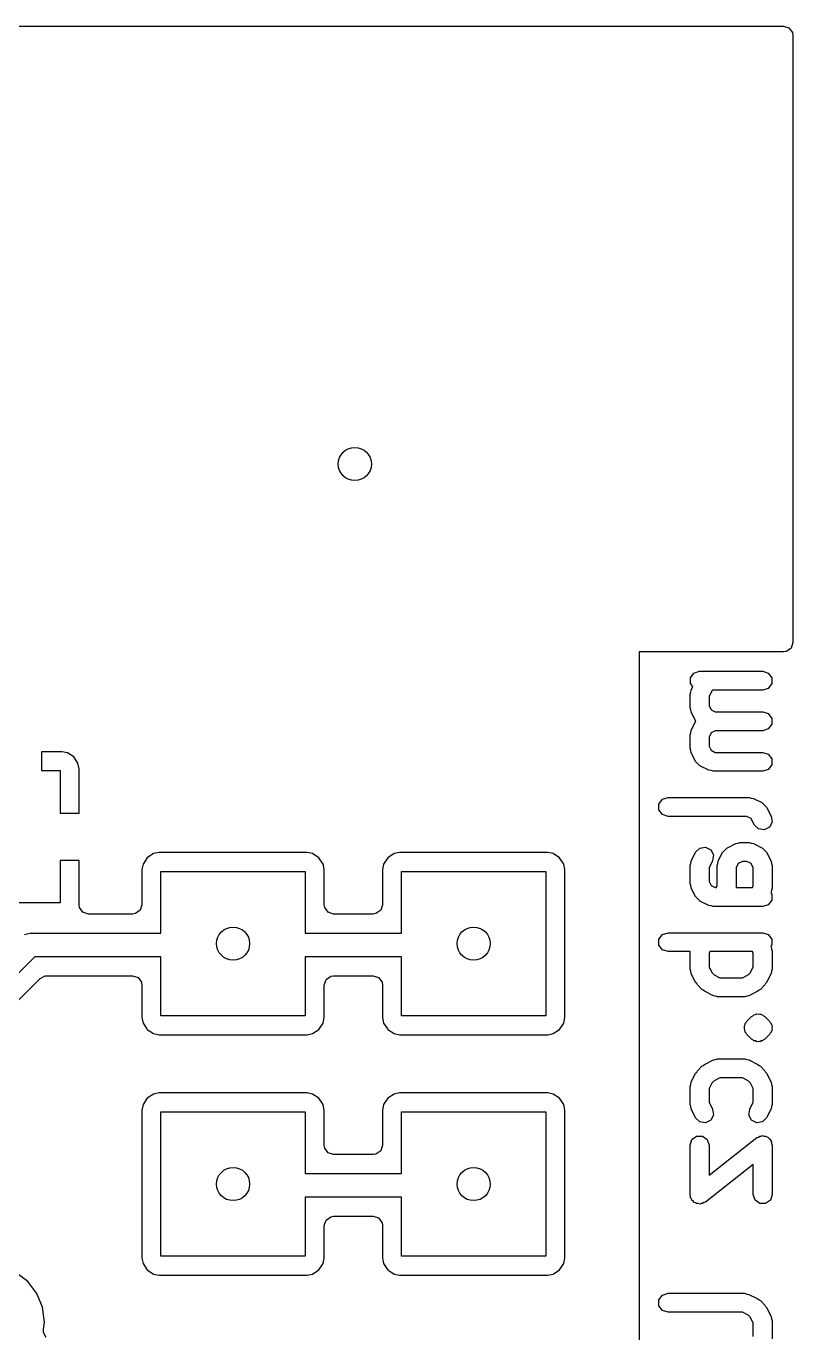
# Model space of a CAD drawing. Extents: x -0.18 to 1.38, y -0.18 to 0.98.
# Drawn here: x 1.063 to 1.382, y 0.439 to 0.982 of the extents above; entities that cross this region are included whole.
import ezdxf

# ---------------------------------------------------------------- set-up
doc = ezdxf.new("R2010")
doc.units = 0
doc.header["$MEASUREMENT"] = 0
doc.layers.add('BLACK', color=7, linetype='CONTINUOUS')

msp = doc.modelspace()

# ---------------------------------------------------------------- linework, layer by layer
at = {"layer": 'BLACK', "linetype": 'CONTINUOUS'}
for p, q in [((-0.17821, 0.98211), (1.37821, 0.98211)), ((1.37821, 0.98211), (1.3805, 0.98136)), ((1.3805, 0.98136), (1.38192, 0.97941)), ((1.38192, 0.97941), (1.38211, 0.97821)), ((1.38211, 0.97821), (1.38211, 0.72577)), ((1.38136, 0.72348), (1.37941, 0.72206)), ((1.38211, 0.72577), (1.38136, 0.72348)), ((1.37821, 0.72187), (1.31817, 0.72187)), ((1.31817, 0.72187), (1.31817, 0.07375)), ((1.37941, 0.72206), (1.37821, 0.72187)), ((1.33958, 0.7111), (1.34101, 0.71307)), ((1.34101, 0.71307), (1.34333, 0.71383)), ((1.34333, 0.71383), (1.36958, 0.71383)), ((1.36958, 0.71383), (1.37189, 0.71307)), ((1.37189, 0.71307), (1.37332, 0.7111)), ((1.33958, 0.70867), (1.33958, 0.7111)), ((1.3405, 0.70741), (1.33958, 0.70867)), ((1.33981, 0.70602), (1.3405, 0.70741)), ((1.37189, 0.7067), (1.36958, 0.70595)), ((1.37332, 0.70867), (1.37189, 0.7067)), ((1.37332, 0.7111), (1.37332, 0.70867)), ((1.33939, 0.70426), (1.33967, 0.70513)), ((1.33939, 0.69864), (1.33939, 0.70426)), ((1.33967, 0.70513), (1.33981, 0.70602)), ((1.34844, 0.70568), (1.34727, 0.70333)), ((1.34727, 0.70333), (1.34727, 0.69957)), ((1.34871, 0.70595), (1.34844, 0.70568)), ((1.36958, 0.70595), (1.34871, 0.70595)), ((1.33967, 0.69778), (1.33939, 0.69864)), ((1.33981, 0.69688), (1.33967, 0.69778)), ((1.34168, 0.69313), (1.33981, 0.69688)), ((1.34727, 0.69957), (1.34814, 0.69782)), ((1.34814, 0.69782), (1.34988, 0.69695)), ((1.34988, 0.69695), (1.36958, 0.69695)), ((1.36958, 0.69695), (1.37189, 0.6962)), ((1.37189, 0.6962), (1.37332, 0.69423)), ((1.33981, 0.68915), (1.34168, 0.6929)), ((1.3417, 0.69311), (1.34168, 0.69313)), ((1.34168, 0.6929), (1.3417, 0.69292)), ((1.34171, 0.69307), (1.3417, 0.69311)), ((1.3417, 0.69292), (1.34171, 0.69295)), ((1.34177, 0.69302), (1.34171, 0.69307)), ((1.34171, 0.69295), (1.34177, 0.69302)), ((1.37332, 0.6918), (1.37189, 0.68983)), ((1.37332, 0.69423), (1.37332, 0.6918)), ((1.33939, 0.68739), (1.33967, 0.68825)), ((1.33939, 0.68177), (1.33939, 0.68739)), ((1.33967, 0.68825), (1.33981, 0.68915)), ((1.34814, 0.6882), (1.34727, 0.68646)), ((1.34727, 0.68646), (1.34727, 0.6827)), ((1.34988, 0.68908), (1.34814, 0.6882)), ((1.36958, 0.68908), (1.34988, 0.68908)), ((1.37189, 0.68983), (1.36958, 0.68908)), ((1.06984, 0.68037), (1.06984, 0.6725)), ((1.07828, 0.68037), (1.06984, 0.68037)), ((1.06984, 0.68037), (1.06984, 0.68037)), ((1.08057, 0.67992), (1.07828, 0.68037)), ((1.08318, 0.67818), (1.08057, 0.67992)), ((1.33967, 0.6809), (1.33939, 0.68177)), ((1.33981, 0.68), (1.33967, 0.6809)), ((1.34168, 0.67626), (1.33981, 0.68)), ((1.34727, 0.6827), (1.34814, 0.68095)), ((1.34814, 0.68095), (1.34988, 0.68008)), ((1.34988, 0.68008), (1.36958, 0.68008)), ((1.36958, 0.68008), (1.37189, 0.67933)), ((1.37189, 0.67933), (1.37332, 0.67736)), ((1.08492, 0.67557), (1.08318, 0.67818)), ((1.08318, 0.67818), (1.08318, 0.67818)), ((1.08537, 0.67328), (1.08492, 0.67557)), ((1.3417, 0.67623), (1.34168, 0.67626)), ((1.34171, 0.6762), (1.3417, 0.67623)), ((1.34256, 0.67537), (1.34171, 0.6762)), ((1.34339, 0.67452), (1.34256, 0.67537)), ((1.34342, 0.67452), (1.34339, 0.67452)), ((1.34344, 0.67449), (1.34342, 0.67452)), ((1.34719, 0.67262), (1.34344, 0.67449)), ((1.37332, 0.67492), (1.37189, 0.67296)), ((1.37332, 0.67736), (1.37332, 0.67492)), ((1.06984, 0.6725), (1.0775, 0.6725)), ((1.0775, 0.6725), (1.0775, 0.65484)), ((1.08537, 0.65484), (1.08537, 0.67328)), ((1.08537, 0.67328), (1.08537, 0.67328)), ((1.34809, 0.67248), (1.34719, 0.67262)), ((1.34895, 0.67221), (1.34809, 0.67248)), ((1.36958, 0.67221), (1.34895, 0.67221)), ((1.37189, 0.67296), (1.36958, 0.67221)), ((1.32646, 0.65861), (1.32789, 0.66058)), ((1.32646, 0.65618), (1.32646, 0.65861)), ((1.32789, 0.66058), (1.33021, 0.66133)), ((1.33021, 0.66133), (1.36395, 0.66133)), ((1.36395, 0.66133), (1.36481, 0.66105)), ((1.36481, 0.66105), (1.36571, 0.66092)), ((1.36571, 0.66092), (1.36946, 0.65904)), ((1.36946, 0.65904), (1.36948, 0.65902)), ((1.36948, 0.65902), (1.36951, 0.65901)), ((1.36951, 0.65901), (1.37035, 0.65817)), ((1.37035, 0.65817), (1.3712, 0.65733)), ((1.0775, 0.65484), (1.08537, 0.65484)), ((1.08537, 0.65484), (1.08537, 0.65484)), ((1.32789, 0.65421), (1.32646, 0.65618)), ((1.33021, 0.65346), (1.32789, 0.65421)), ((1.36302, 0.65346), (1.33021, 0.65346)), ((1.36477, 0.65258), (1.36302, 0.65346)), ((1.36605, 0.65001), (1.36477, 0.65258)), ((1.3712, 0.65733), (1.3712, 0.6573)), ((1.3712, 0.6573), (1.37122, 0.65728)), ((1.37122, 0.65728), (1.3731, 0.65353)), ((1.3731, 0.65353), (1.37346, 0.65112)), ((1.36776, 0.64828), (1.36605, 0.65001)), ((1.37016, 0.64788), (1.36776, 0.64828)), ((1.37234, 0.64897), (1.37016, 0.64788)), ((1.37346, 0.65112), (1.37234, 0.64897)), ((1.35469, 0.64029), (1.35844, 0.64217)), ((1.35844, 0.64217), (1.35934, 0.6423)), ((1.35934, 0.6423), (1.3602, 0.64258)), ((1.3602, 0.64258), (1.36395, 0.64258)), ((1.36395, 0.64258), (1.36481, 0.6423)), ((1.36481, 0.6423), (1.36571, 0.64217)), ((1.36571, 0.64217), (1.36946, 0.64029)), ((1.11372, 0.63624), (1.11197, 0.63363)), ((1.11633, 0.63799), (1.11372, 0.63624)), ((1.11372, 0.63624), (1.11372, 0.63624)), ((1.11863, 0.63845), (1.11633, 0.63799)), ((1.11633, 0.63799), (1.11633, 0.63799)), ((1.18019, 0.63845), (1.11863, 0.63845)), ((1.11863, 0.63845), (1.11863, 0.63845)), ((1.11863, 0.63845), (1.11863, 0.63845)), ((1.18249, 0.63799), (1.18019, 0.63845)), ((1.18019, 0.63845), (1.18019, 0.63845)), ((1.1851, 0.63624), (1.18249, 0.63799)), ((1.18249, 0.63799), (1.18249, 0.63799)), ((1.18249, 0.63799), (1.18249, 0.63799)), ((1.18249, 0.63799), (1.18249, 0.63799)), ((1.18685, 0.63363), (1.1851, 0.63624)), ((1.1851, 0.63624), (1.1851, 0.63624)), ((1.21372, 0.63624), (1.21197, 0.63363)), ((1.21633, 0.63799), (1.21372, 0.63624)), ((1.21372, 0.63624), (1.21372, 0.63624)), ((1.21863, 0.63845), (1.21633, 0.63799)), ((1.21633, 0.63799), (1.21633, 0.63799)), ((1.28019, 0.63845), (1.21863, 0.63845)), ((1.21863, 0.63845), (1.21863, 0.63845)), ((1.21863, 0.63845), (1.21863, 0.63845)), ((1.28249, 0.63799), (1.28019, 0.63845)), ((1.28019, 0.63845), (1.28019, 0.63845)), ((1.2851, 0.63624), (1.28249, 0.63799)), ((1.28249, 0.63799), (1.28249, 0.63799)), ((1.28249, 0.63799), (1.28249, 0.63799)), ((1.28249, 0.63799), (1.28249, 0.63799)), ((1.28685, 0.63363), (1.2851, 0.63624)), ((1.2851, 0.63624), (1.2851, 0.63624)), ((1.33981, 0.63478), (1.34168, 0.63853)), ((1.34168, 0.63853), (1.34339, 0.64027)), ((1.34339, 0.64027), (1.34579, 0.64067)), ((1.34579, 0.64067), (1.34797, 0.63958)), ((1.34797, 0.63958), (1.34909, 0.63742)), ((1.34909, 0.63742), (1.34872, 0.63501)), ((1.35106, 0.63478), (1.35293, 0.63853)), ((1.35293, 0.63853), (1.35295, 0.63855)), ((1.35295, 0.63855), (1.35296, 0.63859)), ((1.35296, 0.63859), (1.3538, 0.63942)), ((1.3538, 0.63942), (1.35464, 0.64027)), ((1.35464, 0.64027), (1.35467, 0.64027)), ((1.35467, 0.64027), (1.35469, 0.64029)), ((1.36946, 0.64029), (1.36948, 0.64027)), ((1.36948, 0.64027), (1.36951, 0.64027)), ((1.36951, 0.64027), (1.37035, 0.63942)), ((1.37035, 0.63942), (1.3712, 0.63859)), ((1.3712, 0.63859), (1.3712, 0.63855)), ((1.3712, 0.63855), (1.37122, 0.63853)), ((1.37122, 0.63853), (1.3731, 0.63478)), ((1.08537, 0.63516), (1.0775, 0.63516)), ((1.0775, 0.63516), (1.0775, 0.6175)), ((1.08537, 0.61671), (1.08537, 0.63516)), ((1.11197, 0.63363), (1.11152, 0.63133)), ((1.11152, 0.63133), (1.11152, 0.63133)), ((1.11152, 0.63133), (1.11152, 0.61671)), ((1.11197, 0.63363), (1.11197, 0.63363)), ((1.11941, 0.60492), (1.11941, 0.63055)), ((1.11941, 0.63055), (1.17941, 0.63055)), ((1.17941, 0.63055), (1.17941, 0.60492)), ((1.18694, 0.63314), (1.18685, 0.63363)), ((1.1873, 0.63133), (1.18694, 0.63314)), ((1.1873, 0.61671), (1.1873, 0.63133)), ((1.1873, 0.63133), (1.1873, 0.63133)), ((1.21197, 0.63363), (1.21152, 0.63133)), ((1.21152, 0.63133), (1.21152, 0.63133)), ((1.21152, 0.63133), (1.21152, 0.61671)), ((1.21197, 0.63363), (1.21197, 0.63363)), ((1.21941, 0.60492), (1.21941, 0.63055)), ((1.21941, 0.63055), (1.27941, 0.63055)), ((1.27941, 0.63055), (1.27941, 0.57055)), ((1.2873, 0.63133), (1.28685, 0.63363)), ((1.2873, 0.56977), (1.2873, 0.63133)), ((1.33939, 0.63302), (1.33967, 0.63389)), ((1.33939, 0.62552), (1.33939, 0.63302)), ((1.33967, 0.63389), (1.33981, 0.63478)), ((1.34872, 0.63501), (1.34727, 0.63209)), ((1.34727, 0.63209), (1.34727, 0.62645)), ((1.35064, 0.63302), (1.35092, 0.63389)), ((1.35064, 0.62458), (1.35064, 0.63302)), ((1.35092, 0.63389), (1.35106, 0.63478)), ((1.35939, 0.63384), (1.35851, 0.63209)), ((1.35851, 0.63209), (1.35851, 0.62384)), ((1.36113, 0.63471), (1.35939, 0.63384)), ((1.36302, 0.63471), (1.36113, 0.63471)), ((1.36477, 0.63384), (1.36302, 0.63471)), ((1.36564, 0.63209), (1.36477, 0.63384)), ((1.36564, 0.62458), (1.36564, 0.63209)), ((1.3731, 0.63478), (1.37323, 0.63389)), ((1.37323, 0.63389), (1.37351, 0.63302)), ((1.37351, 0.63302), (1.37351, 0.62365)), ((1.33967, 0.62466), (1.33939, 0.62552)), ((1.34727, 0.62645), (1.34814, 0.62471)), ((1.33981, 0.62376), (1.33967, 0.62466)), ((1.34168, 0.62001), (1.33981, 0.62376)), ((1.3417, 0.61999), (1.34168, 0.62001)), ((1.34171, 0.61996), (1.3417, 0.61999)), ((1.34256, 0.61913), (1.34171, 0.61996)), ((1.34814, 0.62471), (1.34988, 0.62384)), ((1.34988, 0.62384), (1.35027, 0.62384)), ((1.35027, 0.62384), (1.35064, 0.62458)), ((1.35851, 0.62384), (1.36527, 0.62384)), ((1.36527, 0.62384), (1.36564, 0.62458)), ((1.3731, 0.62189), (1.37296, 0.62161)), ((1.37296, 0.62161), (1.37332, 0.62111)), ((1.37323, 0.62279), (1.3731, 0.62189)), ((1.37351, 0.62365), (1.37323, 0.62279)), ((1.37332, 0.62111), (1.37332, 0.61868)), ((1.0775, 0.6175), (1.0425, 0.6175)), ((1.08556, 0.61551), (1.08537, 0.61671)), ((1.08698, 0.61356), (1.08556, 0.61551)), ((1.11077, 0.61442), (1.10882, 0.61301)), ((1.11152, 0.61671), (1.11077, 0.61442)), ((1.18749, 0.61551), (1.1873, 0.61671)), ((1.18891, 0.61356), (1.18749, 0.61551)), ((1.21077, 0.61442), (1.20882, 0.61301)), ((1.21152, 0.61671), (1.21077, 0.61442)), ((1.34339, 0.61828), (1.34256, 0.61913)), ((1.34342, 0.61827), (1.34339, 0.61828)), ((1.34344, 0.61825), (1.34342, 0.61827)), ((1.34719, 0.61638), (1.34344, 0.61825)), ((1.34809, 0.61624), (1.34719, 0.61638)), ((1.34895, 0.61596), (1.34809, 0.61624)), ((1.36958, 0.61596), (1.34895, 0.61596)), ((1.37189, 0.61671), (1.36958, 0.61596)), ((1.37332, 0.61868), (1.37189, 0.61671)), ((1.08927, 0.61281), (1.08698, 0.61356)), ((1.10762, 0.61281), (1.08927, 0.61281)), ((1.10882, 0.61301), (1.10762, 0.61281)), ((1.1912, 0.61281), (1.18891, 0.61356)), ((1.20762, 0.61281), (1.1912, 0.61281)), ((1.20882, 0.61301), (1.20762, 0.61281)), ((1.06264, 0.60432), (1.06383, 0.60458)), ((1.06383, 0.60458), (1.065, 0.60492)), ((1.065, 0.60492), (1.11941, 0.60492)), ((1.17941, 0.60492), (1.21941, 0.60492)), ((1.32646, 0.60237), (1.32789, 0.60434)), ((1.32789, 0.60434), (1.33021, 0.60509)), ((1.33021, 0.60509), (1.36958, 0.60509)), ((1.36958, 0.60509), (1.37189, 0.60434)), ((1.37189, 0.60434), (1.37332, 0.60237)), ((1.32646, 0.59993), (1.32646, 0.60237)), ((1.32789, 0.59797), (1.32646, 0.59993)), ((1.33021, 0.59721), (1.32789, 0.59797)), ((1.37332, 0.59993), (1.37296, 0.59944)), ((1.37296, 0.59944), (1.3731, 0.59916)), ((1.3731, 0.59916), (1.37323, 0.59827)), ((1.37323, 0.59827), (1.37351, 0.5974)), ((1.37332, 0.60237), (1.37332, 0.59993)), ((1.06704, 0.59508), (0.93817, 0.4662)), ((1.11941, 0.59508), (1.06704, 0.59508)), ((1.11941, 0.57055), (1.11941, 0.59508)), ((1.21941, 0.59508), (1.17941, 0.59508)), ((1.17941, 0.59508), (1.17941, 0.57055)), ((1.21941, 0.57055), (1.21941, 0.59508)), ((1.33939, 0.59721), (1.33021, 0.59721)), ((1.33939, 0.5899), (1.33939, 0.59721)), ((1.34764, 0.59721), (1.34727, 0.59647)), ((1.34727, 0.59647), (1.34727, 0.59083)), ((1.36527, 0.59721), (1.34764, 0.59721)), ((1.36564, 0.59647), (1.36527, 0.59721)), ((1.36564, 0.59083), (1.36564, 0.59647)), ((1.37351, 0.5974), (1.37351, 0.5899)), ((1.06917, 0.58604), (1.07131, 0.58714)), ((1.07131, 0.58714), (1.07192, 0.58718)), ((1.07192, 0.58718), (1.10762, 0.58718)), ((1.10762, 0.58718), (1.10991, 0.58644)), ((1.18805, 0.58558), (1.19, 0.58699)), ((1.19, 0.58699), (1.1912, 0.58718)), ((1.1912, 0.58718), (1.20762, 0.58718)), ((1.20762, 0.58718), (1.20991, 0.58644)), ((1.33967, 0.58904), (1.33939, 0.5899)), ((1.33981, 0.58814), (1.33967, 0.58904)), ((1.34168, 0.58439), (1.33981, 0.58814)), ((1.34727, 0.59083), (1.34844, 0.58849)), ((1.34844, 0.58849), (1.34941, 0.58751)), ((1.34941, 0.58751), (1.35176, 0.58634)), ((1.36115, 0.58634), (1.36349, 0.58751)), ((1.36349, 0.58751), (1.36447, 0.58849)), ((1.36447, 0.58849), (1.36564, 0.59083)), ((1.3731, 0.58814), (1.37122, 0.58439)), ((1.37323, 0.58904), (1.3731, 0.58814)), ((1.37351, 0.5899), (1.37323, 0.58904)), ((0.9719, 0.48878), (1.06917, 0.58604)), ((1.10991, 0.58644), (1.11132, 0.58449)), ((1.11132, 0.58449), (1.11152, 0.58329)), ((1.11152, 0.58329), (1.11152, 0.56977)), ((1.1873, 0.58329), (1.18805, 0.58558)), ((1.1873, 0.56977), (1.1873, 0.58329)), ((1.20991, 0.58644), (1.21132, 0.58449)), ((1.21132, 0.58449), (1.21152, 0.58329)), ((1.21152, 0.58329), (1.21152, 0.56977)), ((1.34213, 0.58394), (1.34168, 0.58439)), ((1.34242, 0.58337), (1.34213, 0.58394)), ((1.34429, 0.58149), (1.34242, 0.58337)), ((1.34486, 0.5812), (1.34429, 0.58149)), ((1.35176, 0.58634), (1.36115, 0.58634)), ((1.36861, 0.58149), (1.36804, 0.5812)), ((1.37048, 0.58337), (1.36861, 0.58149)), ((1.37077, 0.58394), (1.37048, 0.58337)), ((1.37122, 0.58439), (1.37077, 0.58394)), ((1.34532, 0.58076), (1.34486, 0.5812)), ((1.34907, 0.57888), (1.34532, 0.58076)), ((1.34996, 0.57875), (1.34907, 0.57888)), ((1.35083, 0.57847), (1.34996, 0.57875)), ((1.36208, 0.57847), (1.35083, 0.57847)), ((1.36294, 0.57875), (1.36208, 0.57847)), ((1.36384, 0.57888), (1.36294, 0.57875)), ((1.36759, 0.58076), (1.36384, 0.57888)), ((1.36804, 0.5812), (1.36759, 0.58076)), ((1.36547, 0.57047), (1.36591, 0.57091)), ((1.36591, 0.57091), (1.36653, 0.57101)), ((1.36653, 0.57101), (1.36708, 0.57129)), ((1.36708, 0.57129), (1.3677, 0.5712)), ((1.3677, 0.5712), (1.36832, 0.57129)), ((1.36832, 0.57129), (1.36887, 0.57101)), ((1.36887, 0.57101), (1.36949, 0.57091)), ((1.36949, 0.57091), (1.36993, 0.57047)), ((1.11152, 0.56977), (1.11152, 0.56977)), ((1.11152, 0.56977), (1.11197, 0.56747)), ((1.11197, 0.56747), (1.11197, 0.56747)), ((1.11197, 0.56747), (1.11356, 0.5651)), ((1.17941, 0.57055), (1.11941, 0.57055)), ((1.1851, 0.56486), (1.18685, 0.56747)), ((1.18685, 0.56747), (1.1873, 0.56977)), ((1.21152, 0.56977), (1.21152, 0.56977)), ((1.21152, 0.56977), (1.21197, 0.56747)), ((1.21197, 0.56747), (1.21197, 0.56747)), ((1.21197, 0.56747), (1.21356, 0.5651)), ((1.27941, 0.57055), (1.21941, 0.57055)), ((1.2851, 0.56486), (1.28685, 0.56747)), ((1.28685, 0.56747), (1.2873, 0.56977)), ((1.36194, 0.56615), (1.36208, 0.56643)), ((1.36203, 0.56553), (1.36194, 0.56615)), ((1.36194, 0.56491), (1.36203, 0.56553)), ((1.36208, 0.56675), (1.36227, 0.567)), ((1.36208, 0.56643), (1.36208, 0.56675)), ((1.36227, 0.567), (1.36232, 0.56732)), ((1.36232, 0.56732), (1.36276, 0.56776)), ((1.36276, 0.56776), (1.36304, 0.56831)), ((1.36304, 0.56831), (1.36492, 0.57019)), ((1.36492, 0.57019), (1.36547, 0.57047)), ((1.36993, 0.57047), (1.37048, 0.57019)), ((1.37048, 0.57019), (1.37236, 0.56831)), ((1.37236, 0.56831), (1.37264, 0.56776)), ((1.37264, 0.56776), (1.37308, 0.56732)), ((1.37308, 0.56732), (1.37313, 0.567)), ((1.37313, 0.567), (1.37332, 0.56675)), ((1.37332, 0.56675), (1.37332, 0.56643)), ((1.37332, 0.56643), (1.37346, 0.56615)), ((1.37346, 0.56615), (1.37337, 0.56553)), ((1.37337, 0.56553), (1.37346, 0.56491)), ((1.11356, 0.5651), (1.11372, 0.56486)), ((1.11372, 0.56486), (1.11633, 0.56312)), ((1.11633, 0.56312), (1.11808, 0.56277)), ((1.11808, 0.56277), (1.11863, 0.56266)), ((1.11863, 0.56266), (1.11863, 0.56266)), ((1.11863, 0.56266), (1.11863, 0.56266)), ((1.11863, 0.56266), (1.11863, 0.56266)), ((1.11863, 0.56266), (1.18019, 0.56266)), ((1.18019, 0.56266), (1.18249, 0.56312)), ((1.18019, 0.56266), (1.18019, 0.56266)), ((1.18249, 0.56312), (1.1851, 0.56486)), ((1.21356, 0.5651), (1.21372, 0.56486)), ((1.21372, 0.56486), (1.21633, 0.56312)), ((1.21633, 0.56312), (1.21808, 0.56277)), ((1.21808, 0.56277), (1.21863, 0.56266)), ((1.21863, 0.56266), (1.21863, 0.56266)), ((1.21863, 0.56266), (1.21863, 0.56266)), ((1.21863, 0.56266), (1.21863, 0.56266)), ((1.21863, 0.56266), (1.28019, 0.56266)), ((1.28019, 0.56266), (1.28249, 0.56312)), ((1.28019, 0.56266), (1.28019, 0.56266)), ((1.28249, 0.56312), (1.2851, 0.56486)), ((1.36208, 0.56463), (1.36194, 0.56491)), ((1.36208, 0.56431), (1.36208, 0.56463)), ((1.36227, 0.56406), (1.36208, 0.56431)), ((1.36232, 0.56374), (1.36227, 0.56406)), ((1.36276, 0.5633), (1.36232, 0.56374)), ((1.36304, 0.56275), (1.36276, 0.5633)), ((1.36492, 0.56087), (1.36304, 0.56275)), ((1.36547, 0.56059), (1.36492, 0.56087)), ((1.36591, 0.56015), (1.36547, 0.56059)), ((1.36653, 0.56005), (1.36591, 0.56015)), ((1.36708, 0.55977), (1.36653, 0.56005)), ((1.3677, 0.55986), (1.36708, 0.55977)), ((1.36832, 0.55977), (1.3677, 0.55986)), ((1.36887, 0.56005), (1.36832, 0.55977)), ((1.36949, 0.56015), (1.36887, 0.56005)), ((1.36993, 0.56059), (1.36949, 0.56015)), ((1.37048, 0.56087), (1.36993, 0.56059)), ((1.37236, 0.56275), (1.37048, 0.56087)), ((1.37264, 0.5633), (1.37236, 0.56275)), ((1.37308, 0.56374), (1.37264, 0.5633)), ((1.37313, 0.56406), (1.37308, 0.56374)), ((1.37332, 0.56431), (1.37313, 0.56406)), ((1.37346, 0.56491), (1.37332, 0.56463)), ((1.37332, 0.56463), (1.37332, 0.56431)), ((1.34242, 0.54769), (1.34429, 0.54957)), ((1.34429, 0.54957), (1.34486, 0.54986)), ((1.34486, 0.54986), (1.34532, 0.5503)), ((1.34532, 0.5503), (1.34907, 0.55218)), ((1.34907, 0.55218), (1.34996, 0.55231)), ((1.34996, 0.55231), (1.35083, 0.55259)), ((1.35083, 0.55259), (1.36208, 0.55259)), ((1.36208, 0.55259), (1.36294, 0.55231)), ((1.36294, 0.55231), (1.36384, 0.55218)), ((1.36384, 0.55218), (1.36759, 0.5503)), ((1.36759, 0.5503), (1.36804, 0.54986)), ((1.36804, 0.54986), (1.36861, 0.54957)), ((1.36861, 0.54957), (1.37048, 0.54769)), ((1.33981, 0.54292), (1.34168, 0.54667)), ((1.34168, 0.54667), (1.34213, 0.54712)), ((1.34213, 0.54712), (1.34242, 0.54769)), ((1.34941, 0.54355), (1.34844, 0.54258)), ((1.35176, 0.54472), (1.34941, 0.54355)), ((1.36115, 0.54472), (1.35176, 0.54472)), ((1.36349, 0.54355), (1.36115, 0.54472)), ((1.36447, 0.54258), (1.36349, 0.54355)), ((1.37048, 0.54769), (1.37077, 0.54712)), ((1.37077, 0.54712), (1.37122, 0.54667)), ((1.37122, 0.54667), (1.3731, 0.54292)), ((1.11863, 0.53844), (1.11633, 0.53799)), ((1.18019, 0.53844), (1.11863, 0.53844)), ((1.11863, 0.53844), (1.11863, 0.53844)), ((1.11863, 0.53844), (1.11863, 0.53844)), ((1.18249, 0.53799), (1.18019, 0.53844)), ((1.18019, 0.53844), (1.18019, 0.53844)), ((1.21863, 0.53844), (1.21633, 0.53799)), ((1.28019, 0.53844), (1.21863, 0.53844)), ((1.21863, 0.53844), (1.21863, 0.53844)), ((1.21863, 0.53844), (1.21863, 0.53844)), ((1.28249, 0.53799), (1.28019, 0.53844)), ((1.28019, 0.53844), (1.28019, 0.53844)), ((1.33939, 0.54116), (1.33967, 0.54202)), ((1.33939, 0.53366), (1.33939, 0.54116)), ((1.33967, 0.54202), (1.33981, 0.54292)), ((1.34844, 0.54258), (1.34727, 0.54023)), ((1.34727, 0.54023), (1.34727, 0.53459)), ((1.36564, 0.54023), (1.36447, 0.54258)), ((1.36564, 0.53459), (1.36564, 0.54023)), ((1.3731, 0.54292), (1.37323, 0.54202)), ((1.37323, 0.54202), (1.37351, 0.54116)), ((1.37351, 0.54116), (1.37351, 0.53366)), ((1.11197, 0.53363), (1.11152, 0.53133)), ((1.11372, 0.53624), (1.11197, 0.53363)), ((1.11197, 0.53363), (1.11197, 0.53363)), ((1.11633, 0.53799), (1.11372, 0.53624)), ((1.11372, 0.53624), (1.11372, 0.53624)), ((1.11633, 0.53799), (1.11633, 0.53799)), ((1.1851, 0.53624), (1.18249, 0.53799)), ((1.18249, 0.53799), (1.18249, 0.53799)), ((1.18249, 0.53799), (1.18249, 0.53799)), ((1.18249, 0.53799), (1.18249, 0.53799)), ((1.18685, 0.53363), (1.1851, 0.53624)), ((1.1851, 0.53624), (1.1851, 0.53624)), ((1.18688, 0.53344), (1.18685, 0.53363)), ((1.1873, 0.53133), (1.18688, 0.53344)), ((1.21197, 0.53363), (1.21152, 0.53133)), ((1.21372, 0.53624), (1.21197, 0.53363)), ((1.21197, 0.53363), (1.21197, 0.53363)), ((1.21633, 0.53799), (1.21372, 0.53624)), ((1.21372, 0.53624), (1.21372, 0.53624)), ((1.21633, 0.53799), (1.21633, 0.53799)), ((1.2851, 0.53624), (1.28249, 0.53799)), ((1.28249, 0.53799), (1.28249, 0.53799)), ((1.28249, 0.53799), (1.28249, 0.53799)), ((1.28249, 0.53799), (1.28249, 0.53799)), ((1.28685, 0.53363), (1.2851, 0.53624)), ((1.2851, 0.53624), (1.2851, 0.53624)), ((1.2873, 0.53133), (1.28685, 0.53363)), ((1.33967, 0.5328), (1.33939, 0.53366)), ((1.33981, 0.5319), (1.33967, 0.5328)), ((1.34727, 0.53459), (1.34872, 0.53167)), ((1.36418, 0.53167), (1.36564, 0.53459)), ((1.37323, 0.5328), (1.3731, 0.5319)), ((1.37351, 0.53366), (1.37323, 0.5328)), ((1.11152, 0.53133), (1.11152, 0.53133)), ((1.11152, 0.53133), (1.11152, 0.46977)), ((1.11941, 0.47055), (1.11941, 0.53055)), ((1.11941, 0.53055), (1.17941, 0.53055)), ((1.17941, 0.53055), (1.17941, 0.50492)), ((1.1873, 0.51671), (1.1873, 0.53133)), ((1.1873, 0.53133), (1.1873, 0.53133)), ((1.21152, 0.53133), (1.21152, 0.53133)), ((1.21152, 0.53133), (1.21152, 0.51671)), ((1.21941, 0.50492), (1.21941, 0.53055)), ((1.21941, 0.53055), (1.27941, 0.53055)), ((1.27941, 0.53055), (1.27941, 0.47055)), ((1.2873, 0.46977), (1.2873, 0.53133)), ((1.34168, 0.52815), (1.33981, 0.5319)), ((1.34339, 0.52642), (1.34168, 0.52815)), ((1.34909, 0.52926), (1.34797, 0.52711)), ((1.34872, 0.53167), (1.34909, 0.52926)), ((1.36382, 0.52926), (1.36418, 0.53167)), ((1.36494, 0.52711), (1.36382, 0.52926)), ((1.37122, 0.52815), (1.36951, 0.52642)), ((1.3731, 0.5319), (1.37122, 0.52815)), ((1.34579, 0.52602), (1.34339, 0.52642)), ((1.34797, 0.52711), (1.34579, 0.52602)), ((1.36711, 0.52602), (1.36494, 0.52711)), ((1.36951, 0.52642), (1.36711, 0.52602)), ((1.18749, 0.51551), (1.1873, 0.51671)), ((1.21152, 0.51671), (1.21077, 0.51442)), ((1.33939, 0.51679), (1.34014, 0.5191)), ((1.33939, 0.49616), (1.33939, 0.51679)), ((1.34014, 0.5191), (1.34211, 0.52053)), ((1.34211, 0.52053), (1.34455, 0.52053)), ((1.34455, 0.52053), (1.34651, 0.5191)), ((1.34651, 0.5191), (1.34727, 0.51679)), ((1.34727, 0.50426), (1.36714, 0.51988)), ((1.34727, 0.51679), (1.34727, 0.50426)), ((1.36714, 0.51988), (1.3678, 0.52012)), ((1.3678, 0.52012), (1.36836, 0.52053)), ((1.36836, 0.52053), (1.36891, 0.52053)), ((1.36891, 0.52053), (1.36943, 0.52072)), ((1.36943, 0.52072), (1.3701, 0.52053)), ((1.3701, 0.52053), (1.37079, 0.52053)), ((1.37079, 0.52053), (1.37124, 0.52021)), ((1.37124, 0.52021), (1.37177, 0.52006)), ((1.37177, 0.52006), (1.3722, 0.51951)), ((1.3722, 0.51951), (1.37276, 0.5191)), ((1.37276, 0.5191), (1.37293, 0.51858)), ((1.37293, 0.51858), (1.37327, 0.51814)), ((1.37327, 0.51814), (1.3733, 0.51745)), ((1.3733, 0.51745), (1.37351, 0.51679)), ((1.37351, 0.51679), (1.37351, 0.49616)), ((1.18891, 0.51356), (1.18749, 0.51551)), ((1.1912, 0.51282), (1.18891, 0.51356)), ((1.20762, 0.51282), (1.1912, 0.51282)), ((1.20882, 0.51301), (1.20762, 0.51282)), ((1.21077, 0.51442), (1.20882, 0.51301)), ((1.36564, 0.50869), (1.34576, 0.49307)), ((1.36564, 0.49616), (1.36564, 0.50869)), ((1.17941, 0.50492), (1.21941, 0.50492)), ((1.21941, 0.49508), (1.17941, 0.49508)), ((1.17941, 0.49508), (1.17941, 0.47055)), ((1.21941, 0.47055), (1.21941, 0.49508)), ((1.33961, 0.4955), (1.33939, 0.49616)), ((1.33963, 0.49481), (1.33961, 0.4955)), ((1.33997, 0.49437), (1.33963, 0.49481)), ((1.36639, 0.49385), (1.36564, 0.49616)), ((1.37351, 0.49616), (1.37276, 0.49385)), ((1.34014, 0.49385), (1.33997, 0.49437)), ((1.34071, 0.49344), (1.34014, 0.49385)), ((1.34114, 0.49289), (1.34071, 0.49344)), ((1.34167, 0.49274), (1.34114, 0.49289)), ((1.34211, 0.49242), (1.34167, 0.49274)), ((1.34281, 0.49242), (1.34211, 0.49242)), ((1.34348, 0.49223), (1.34281, 0.49242)), ((1.34399, 0.49242), (1.34348, 0.49223)), ((1.34455, 0.49242), (1.34399, 0.49242)), ((1.34511, 0.49283), (1.34455, 0.49242)), ((1.34576, 0.49307), (1.34511, 0.49283)), ((1.36836, 0.49242), (1.36639, 0.49385)), ((1.37079, 0.49242), (1.36836, 0.49242)), ((1.37276, 0.49385), (1.37079, 0.49242)), ((1.1873, 0.48329), (1.18805, 0.48558)), ((1.18805, 0.48558), (1.19, 0.48699)), ((1.19, 0.48699), (1.1912, 0.48718)), ((1.1912, 0.48718), (1.20762, 0.48718)), ((1.20762, 0.48718), (1.20991, 0.48644)), ((1.20991, 0.48644), (1.21132, 0.48449)), ((1.21132, 0.48449), (1.21152, 0.48329)), ((1.1873, 0.46977), (1.1873, 0.48329)), ((1.21152, 0.48329), (1.21152, 0.46977)), ((1.11152, 0.46977), (1.11197, 0.46747)), ((1.11152, 0.46977), (1.11152, 0.46977)), ((1.11197, 0.46747), (1.11197, 0.46747)), ((1.11197, 0.46747), (1.1136, 0.46503)), ((1.17941, 0.47055), (1.11941, 0.47055)), ((1.1851, 0.46486), (1.18685, 0.46747)), ((1.18685, 0.46747), (1.1873, 0.46977)), ((1.21152, 0.46977), (1.21152, 0.46977)), ((1.21152, 0.46977), (1.21197, 0.46747)), ((1.21197, 0.46747), (1.21197, 0.46747)), ((1.21197, 0.46747), (1.2136, 0.46503)), ((1.27941, 0.47055), (1.21941, 0.47055)), ((1.2851, 0.46486), (1.28685, 0.46747)), ((1.28685, 0.46747), (1.2873, 0.46977)), ((1.06406, 0.46003), (1.05913, 0.46381)), ((1.1136, 0.46503), (1.11372, 0.46486)), ((1.11372, 0.46486), (1.11633, 0.46311)), ((1.11633, 0.46311), (1.11784, 0.46281)), ((1.11784, 0.46281), (1.11863, 0.46266)), ((1.11863, 0.46266), (1.11863, 0.46266)), ((1.11863, 0.46266), (1.11863, 0.46266)), ((1.11863, 0.46266), (1.11863, 0.46266)), ((1.11863, 0.46266), (1.18019, 0.46266)), ((1.18019, 0.46266), (1.18249, 0.46311)), ((1.18019, 0.46266), (1.18019, 0.46266)), ((1.18249, 0.46311), (1.1851, 0.46486)), ((1.2136, 0.46503), (1.21372, 0.46486)), ((1.21372, 0.46486), (1.21633, 0.46311)), ((1.21633, 0.46311), (1.21784, 0.46281)), ((1.21784, 0.46281), (1.21863, 0.46266)), ((1.21863, 0.46266), (1.21863, 0.46266)), ((1.21863, 0.46266), (1.21863, 0.46266)), ((1.21863, 0.46266), (1.21863, 0.46266)), ((1.21863, 0.46266), (1.28019, 0.46266)), ((1.28019, 0.46266), (1.28249, 0.46311)), ((1.28019, 0.46266), (1.28019, 0.46266)), ((1.28249, 0.46311), (1.2851, 0.46486)), ((1.06406, 0.46002), (1.06406, 0.46003)), ((1.06406, 0.46003), (1.06406, 0.46003)), ((1.06407, 0.46002), (1.06406, 0.46002)), ((1.06785, 0.45509), (1.06407, 0.46002)), ((1.06407, 0.46002), (1.06407, 0.46002)), ((1.06885, 0.45269), (1.06785, 0.45509)), ((1.06785, 0.45509), (1.06785, 0.45509)), ((1.07024, 0.44933), (1.06885, 0.45269)), ((1.32646, 0.45239), (1.32789, 0.45436)), ((1.32646, 0.44995), (1.32646, 0.45239)), ((1.32789, 0.45436), (1.33021, 0.45511)), ((1.33021, 0.45511), (1.36208, 0.45511)), ((1.36208, 0.45511), (1.36294, 0.45483)), ((1.36294, 0.45483), (1.36384, 0.45469)), ((1.36384, 0.45469), (1.36759, 0.45282)), ((1.36759, 0.45282), (1.36804, 0.45237)), ((1.36804, 0.45237), (1.36861, 0.45208)), ((1.36861, 0.45208), (1.37048, 0.4502)), ((1.07105, 0.44316), (1.07024, 0.44933)), ((1.32789, 0.44799), (1.32646, 0.44995)), ((1.33021, 0.44723), (1.32789, 0.44799)), ((1.36115, 0.44723), (1.33021, 0.44723)), ((1.36349, 0.44606), (1.36115, 0.44723)), ((1.36447, 0.44509), (1.36349, 0.44606)), ((1.37048, 0.4502), (1.37077, 0.44964)), ((1.37077, 0.44964), (1.37122, 0.44918)), ((1.37122, 0.44918), (1.3731, 0.44543)), ((1.07063, 0.44001), (1.07105, 0.44316)), ((1.36564, 0.44274), (1.36447, 0.44509)), ((1.36564, 0.4371), (1.36564, 0.44274)), ((1.3731, 0.44543), (1.37323, 0.44453)), ((1.37323, 0.44453), (1.37351, 0.44367)), ((1.37351, 0.44367), (1.37351, 0.43617)), ((1.07065, 0.43889), (1.07063, 0.44001)), ((1.07174, 0.43675), (1.07065, 0.43889))]:
    msp.add_line(p, q, dxfattribs=at)
at = {"layer": 'BLACK'}
for centre in [(1.2, 0.8), (1.14941, 0.60055), (1.24941, 0.60055), (1.14941, 0.50055), (1.24941, 0.50055)]:
    msp.add_circle(centre, 0.00689, dxfattribs=at)

doc.saveas('drawing.dxf')
